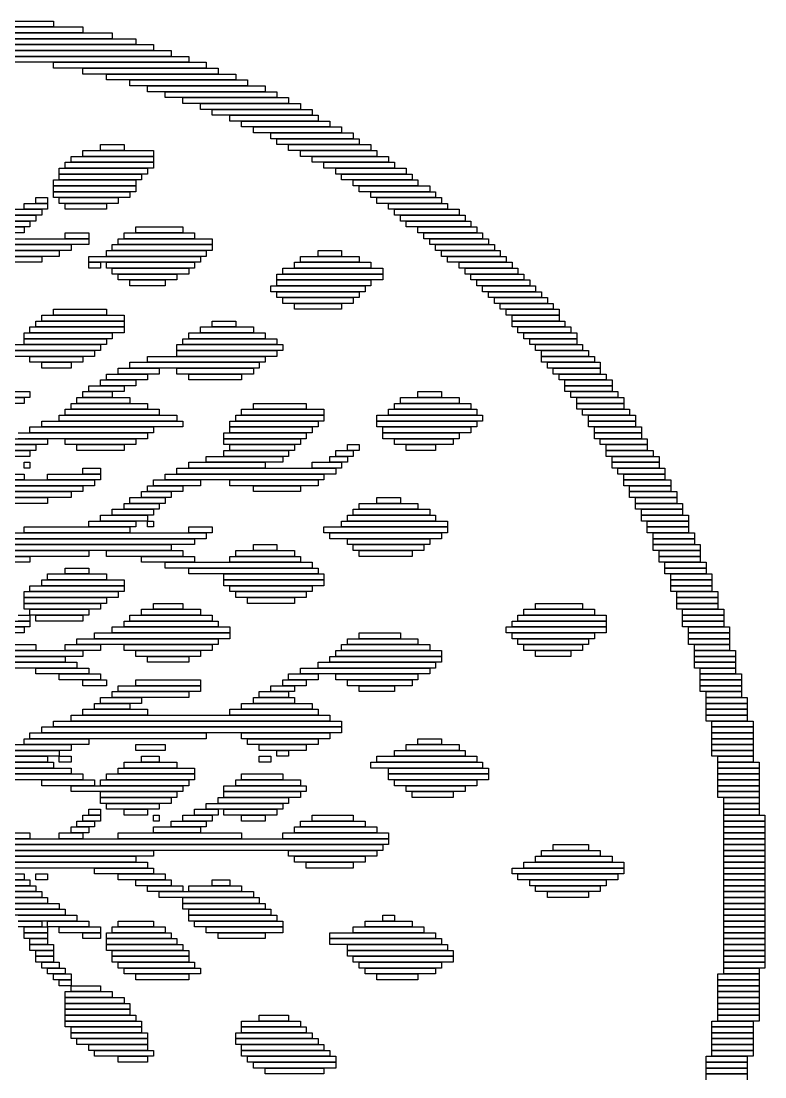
# Model space of a CAD drawing. Extents: x 366 to 658, y 363 to 661.
# Drawn here: x 531.5 to 658, y 479.5 to 659 of the extents above; entities that cross this region are included whole.
import ezdxf

# ---------------------------------------------------------------- set-up
doc = ezdxf.new("R2010")
doc.units = 0

msp = doc.modelspace()

# ---------------------------------------------------------------- linework, layer by layer
for p, q in [((488, 659), (537, 659)), ((537, 659), (537, 658)), ((478, 657), (547, 657)), ((482, 658), (542, 658)), ((542, 657), (482, 657)), ((537, 658), (488, 658)), ((542, 658), (542, 657)), ((547, 657), (547, 656)), ((474, 656), (551, 656)), ((547, 656), (478, 656)), ((551, 656), (551, 655)), ((471, 655), (554, 655)), ((554, 654), (471, 654)), ((551, 655), (474, 655)), ((518, 654), (557, 654)), ((554, 655), (554, 654)), ((557, 654), (557, 653)), ((557, 653), (518, 653)), ((529, 653), (560, 653)), ((560, 652), (529, 652)), ((537, 652), (563, 652)), ((537, 651), (537, 652)), ((560, 653), (560, 652)), ((563, 652), (563, 651)), ((563, 651), (537, 651)), ((542, 651), (565, 651)), ((542, 650), (542, 651)), ((565, 650), (542, 650)), ((546, 650), (568, 650)), ((546, 649), (546, 650)), ((565, 651), (565, 650)), ((568, 650), (568, 649)), ((568, 649), (546, 649)), ((550, 649), (570, 649)), ((550, 648), (550, 649)), ((570, 648), (550, 648)), ((553, 648), (573, 648)), ((553, 647), (553, 648)), ((570, 649), (570, 648)), ((573, 648), (573, 647)), ((573, 647), (553, 647)), ((556, 647), (575, 647)), ((556, 646), (556, 647)), ((575, 647), (575, 646)), ((575, 646), (556, 646)), ((559, 646), (577, 646)), ((559, 645), (559, 646)), ((577, 645), (559, 645)), ((562, 645), (579, 645)), ((562, 644), (562, 645)), ((577, 646), (577, 645)), ((579, 645), (579, 644)), ((579, 644), (562, 644)), ((564, 644), (581, 644)), ((564, 643), (564, 644)), ((581, 643), (564, 643)), ((567, 643), (582, 643)), ((567, 642), (567, 643)), ((581, 644), (581, 643)), ((582, 643), (582, 642)), ((582, 642), (567, 642)), ((569, 642), (584, 642)), ((569, 641), (569, 642)), ((584, 641), (569, 641)), ((571, 641), (586, 641)), ((571, 640), (571, 641)), ((584, 642), (584, 641)), ((586, 641), (586, 640)), ((586, 640), (571, 640)), ((574, 640), (588, 640)), ((574, 639), (574, 640)), ((588, 640), (588, 639)), ((545, 638), (549, 638)), ((545, 637), (545, 638)), ((549, 638), (549, 637)), ((588, 639), (574, 639)), ((575, 639), (589, 639)), ((575, 638), (575, 639)), ((589, 638), (575, 638)), ((577, 638), (591, 638)), ((577, 637), (577, 638)), ((589, 639), (589, 638)), ((591, 638), (591, 637)), ((540, 636), (554, 636)), ((540, 635), (540, 636)), ((542, 637), (554, 637)), ((542, 636), (542, 637)), ((554, 636), (542, 636)), ((549, 637), (545, 637)), ((554, 637), (554, 636)), ((554, 636), (554, 635)), ((591, 637), (577, 637)), ((579, 637), (592, 637)), ((579, 636), (579, 637)), ((592, 636), (579, 636)), ((581, 636), (594, 636)), ((581, 635), (581, 636)), ((592, 637), (592, 636)), ((594, 636), (594, 635)), ((538, 634), (553, 634)), ((538, 633), (538, 634)), ((539, 635), (554, 635)), ((539, 634), (539, 635)), ((554, 634), (539, 634)), ((554, 635), (540, 635)), ((553, 634), (553, 633)), ((554, 635), (554, 634)), ((594, 635), (581, 635)), ((583, 635), (595, 635)), ((583, 634), (583, 635)), ((595, 634), (583, 634)), ((585, 634), (597, 634)), ((585, 633), (585, 634)), ((595, 635), (595, 634)), ((597, 634), (597, 633)), ((537, 632), (551, 632)), ((537, 631), (537, 632)), ((553, 633), (538, 633)), ((538, 633), (552, 633)), ((538, 632), (538, 633)), ((552, 632), (538, 632)), ((551, 632), (551, 631)), ((552, 633), (552, 632)), ((597, 633), (585, 633)), ((586, 633), (598, 633)), ((586, 632), (586, 633)), ((598, 632), (586, 632)), ((588, 632), (599, 632)), ((588, 631), (588, 632)), ((598, 633), (598, 632)), ((599, 632), (599, 631)), ((551, 631), (537, 631)), ((537, 631), (551, 631)), ((537, 630), (537, 631)), ((551, 631), (551, 630)), ((599, 631), (588, 631)), ((589, 631), (601, 631)), ((589, 630), (589, 631)), ((601, 631), (601, 630)), ((534, 629), (536, 629)), ((534, 628), (534, 629)), ((536, 629), (536, 628)), ((551, 630), (537, 630)), ((537, 630), (550, 630)), ((537, 629), (537, 630)), ((550, 629), (537, 629)), ((538, 629), (548, 629)), ((538, 628), (538, 629)), ((548, 629), (548, 628)), ((550, 630), (550, 629)), ((601, 630), (589, 630)), ((591, 630), (602, 630)), ((591, 629), (591, 630)), ((602, 629), (591, 629)), ((592, 629), (603, 629)), ((592, 628), (592, 629)), ((602, 630), (602, 629)), ((603, 629), (603, 628)), ((530, 627), (535, 627)), ((532, 628), (536, 628)), ((532, 627), (532, 628)), ((536, 627), (532, 627)), ((536, 628), (534, 628)), ((535, 627), (535, 626)), ((536, 628), (536, 627)), ((548, 628), (538, 628)), ((539, 628), (546, 628)), ((539, 627), (539, 628)), ((546, 627), (539, 627)), ((546, 628), (546, 627)), ((603, 628), (592, 628)), ((594, 628), (604, 628)), ((594, 627), (594, 628)), ((604, 627), (594, 627)), ((595, 627), (606, 627)), ((595, 626), (595, 627)), ((604, 628), (604, 627)), ((606, 627), (606, 626)), ((527, 625), (533, 625)), ((529, 626), (534, 626)), ((534, 625), (529, 625)), ((535, 626), (530, 626)), ((533, 625), (533, 624)), ((534, 626), (534, 625)), ((606, 626), (595, 626)), ((596, 626), (607, 626)), ((596, 625), (596, 626)), ((607, 625), (596, 625)), ((597, 625), (608, 625)), ((597, 624), (597, 625)), ((607, 626), (607, 625)), ((608, 625), (608, 624)), ((526, 624), (532, 624)), ((532, 623), (526, 623)), ((533, 624), (527, 624)), ((532, 624), (532, 623)), ((539, 623), (543, 623)), ((539, 622), (539, 623)), ((543, 623), (543, 622)), ((549, 623), (561, 623)), ((549, 622), (549, 623)), ((551, 624), (559, 624)), ((551, 623), (551, 624)), ((559, 623), (551, 623)), ((559, 624), (559, 623)), ((561, 623), (561, 622)), ((608, 624), (597, 624)), ((599, 624), (609, 624)), ((599, 623), (599, 624)), ((609, 623), (599, 623)), ((600, 623), (610, 623)), ((600, 622), (600, 623)), ((609, 624), (609, 623)), ((610, 623), (610, 622)), ((519, 622), (543, 622)), ((543, 622), (539, 622)), ((543, 622), (543, 621)), ((548, 622), (564, 622)), ((548, 621), (548, 622)), ((561, 622), (549, 622)), ((564, 622), (564, 621)), ((610, 622), (600, 622)), ((601, 622), (611, 622)), ((601, 621), (601, 622)), ((611, 622), (611, 621)), ((511, 620), (538, 620)), ((514, 621), (540, 621)), ((540, 620), (514, 620)), ((543, 621), (519, 621)), ((538, 620), (538, 619)), ((540, 621), (540, 620)), ((546, 620), (563, 620)), ((546, 619), (546, 620)), ((547, 621), (564, 621)), ((547, 620), (547, 621)), ((564, 620), (547, 620)), ((564, 621), (548, 621)), ((563, 620), (563, 619)), ((564, 621), (564, 620)), ((582, 620), (586, 620)), ((582, 619), (582, 620)), ((586, 620), (586, 619)), ((611, 621), (601, 621)), ((602, 621), (612, 621)), ((602, 620), (602, 621)), ((612, 620), (602, 620)), ((603, 620), (613, 620)), ((603, 619), (603, 620)), ((612, 621), (612, 620)), ((613, 620), (613, 619)), ((506, 619), (535, 619)), ((535, 618), (506, 618)), ((538, 619), (511, 619)), ((535, 619), (535, 618)), ((543, 619), (562, 619)), ((543, 618), (543, 619)), ((562, 618), (543, 618)), ((543, 618), (545, 618)), ((543, 617), (543, 618)), ((545, 618), (545, 617)), ((563, 619), (546, 619)), ((546, 618), (561, 618)), ((546, 617), (546, 618)), ((561, 618), (561, 617)), ((562, 619), (562, 618)), ((578, 618), (591, 618)), ((578, 617), (578, 618)), ((579, 619), (589, 619)), ((579, 618), (579, 619)), ((589, 618), (579, 618)), ((586, 619), (582, 619)), ((589, 619), (589, 618)), ((591, 618), (591, 617)), ((613, 619), (603, 619)), ((604, 619), (614, 619)), ((604, 618), (604, 619)), ((614, 618), (604, 618)), ((606, 618), (615, 618)), ((606, 617), (606, 618)), ((614, 619), (614, 618)), ((615, 618), (615, 617)), ((545, 617), (543, 617)), ((561, 617), (546, 617)), ((547, 617), (560, 617)), ((547, 616), (547, 617)), ((560, 616), (547, 616)), ((548, 616), (558, 616)), ((548, 615), (548, 616)), ((558, 616), (558, 615)), ((560, 617), (560, 616)), ((575, 616), (593, 616)), ((575, 615), (575, 616)), ((576, 617), (593, 617)), ((576, 616), (576, 617)), ((593, 616), (576, 616)), ((591, 617), (578, 617)), ((593, 617), (593, 616)), ((593, 616), (593, 615)), ((615, 617), (606, 617)), ((607, 617), (616, 617)), ((607, 616), (607, 617)), ((616, 616), (607, 616)), ((608, 616), (617, 616)), ((608, 615), (608, 616)), ((616, 617), (616, 616)), ((617, 616), (617, 615)), ((558, 615), (548, 615)), ((550, 615), (556, 615)), ((550, 614), (550, 615)), ((556, 614), (550, 614)), ((556, 615), (556, 614)), ((574, 614), (590, 614)), ((574, 613), (574, 614)), ((593, 615), (575, 615)), ((575, 615), (591, 615)), ((575, 614), (575, 615)), ((591, 614), (575, 614)), ((590, 614), (590, 613)), ((591, 615), (591, 614)), ((617, 615), (608, 615)), ((609, 615), (618, 615)), ((609, 614), (609, 615)), ((618, 614), (609, 614)), ((610, 614), (619, 614)), ((610, 613), (610, 614)), ((618, 615), (618, 614)), ((619, 614), (619, 613)), ((590, 613), (574, 613)), ((575, 613), (589, 613)), ((575, 612), (575, 613)), ((589, 613), (589, 612)), ((619, 613), (610, 613)), ((611, 613), (620, 613)), ((611, 612), (611, 613)), ((620, 613), (620, 612)), ((589, 612), (575, 612)), ((576, 612), (588, 612)), ((576, 611), (576, 612)), ((588, 611), (576, 611)), ((578, 611), (586, 611)), ((578, 610), (578, 611)), ((586, 611), (586, 610)), ((588, 612), (588, 611)), ((620, 612), (611, 612)), ((612, 612), (621, 612)), ((612, 611), (612, 612)), ((621, 611), (612, 611)), ((613, 611), (622, 611)), ((613, 610), (613, 611)), ((621, 612), (621, 611)), ((622, 611), (622, 610)), ((535, 609), (549, 609)), ((535, 608), (535, 609)), ((537, 610), (546, 610)), ((537, 609), (537, 610)), ((546, 609), (537, 609)), ((546, 610), (546, 609)), ((549, 609), (549, 608)), ((586, 610), (578, 610)), ((622, 610), (613, 610)), ((614, 610), (623, 610)), ((614, 609), (614, 610)), ((623, 609), (614, 609)), ((615, 609), (623, 609)), ((615, 608), (615, 609)), ((623, 610), (623, 609)), ((623, 609), (623, 608)), ((533, 607), (549, 607)), ((533, 606), (533, 607)), ((534, 608), (549, 608)), ((534, 607), (534, 608)), ((549, 607), (534, 607)), ((549, 608), (535, 608)), ((549, 608), (549, 607)), ((549, 607), (549, 606)), ((562, 607), (571, 607)), ((562, 606), (562, 607)), ((564, 608), (568, 608)), ((564, 607), (564, 608)), ((568, 607), (564, 607)), ((568, 608), (568, 607)), ((571, 607), (571, 606)), ((623, 608), (615, 608)), ((615, 608), (624, 608)), ((615, 607), (615, 608)), ((624, 607), (615, 607)), ((616, 607), (625, 607)), ((616, 606), (616, 607)), ((624, 608), (624, 607)), ((625, 607), (625, 606)), ((532, 606), (547, 606)), ((532, 605), (532, 606)), ((547, 605), (532, 605)), ((532, 605), (546, 605)), ((532, 604), (532, 605)), ((549, 606), (533, 606)), ((546, 605), (546, 604)), ((547, 606), (547, 605)), ((559, 605), (575, 605)), ((559, 604), (559, 605)), ((560, 606), (573, 606)), ((560, 605), (560, 606)), ((573, 605), (560, 605)), ((571, 606), (562, 606)), ((573, 606), (573, 605)), ((575, 605), (575, 604)), ((625, 606), (616, 606)), ((617, 606), (626, 606)), ((617, 605), (617, 606)), ((626, 605), (617, 605)), ((618, 605), (626, 605)), ((618, 604), (618, 605)), ((626, 606), (626, 605)), ((626, 605), (626, 604)), ((530, 604), (545, 604)), ((546, 604), (532, 604)), ((545, 604), (545, 603)), ((558, 604), (576, 604)), ((558, 603), (558, 604)), ((575, 604), (559, 604)), ((576, 604), (576, 603)), ((626, 604), (618, 604)), ((619, 604), (627, 604)), ((619, 603), (619, 604)), ((627, 604), (627, 603)), ((528, 603), (544, 603)), ((544, 602), (528, 602)), ((545, 603), (530, 603)), ((533, 602), (542, 602)), ((533, 601), (533, 602)), ((542, 602), (542, 601)), ((544, 603), (544, 602)), ((553, 602), (573, 602)), ((553, 601), (553, 602)), ((576, 603), (558, 603)), ((558, 603), (575, 603)), ((558, 602), (558, 603)), ((575, 602), (558, 602)), ((573, 602), (573, 601)), ((575, 603), (575, 602)), ((627, 603), (619, 603)), ((620, 603), (628, 603)), ((620, 602), (620, 603)), ((628, 602), (620, 602)), ((620, 602), (629, 602)), ((620, 601), (620, 602)), ((628, 603), (628, 602)), ((629, 602), (629, 601)), ((542, 601), (533, 601)), ((535, 601), (540, 601)), ((535, 600), (535, 601)), ((540, 600), (535, 600)), ((540, 601), (540, 600)), ((548, 600), (555, 600)), ((548, 599), (548, 600)), ((550, 601), (572, 601)), ((550, 600), (550, 601)), ((572, 600), (550, 600)), ((573, 601), (553, 601)), ((555, 600), (555, 599)), ((558, 600), (571, 600)), ((558, 599), (558, 600)), ((571, 600), (571, 599)), ((572, 601), (572, 600)), ((629, 601), (620, 601)), ((621, 601), (630, 601)), ((621, 600), (621, 601)), ((630, 600), (621, 600)), ((622, 600), (630, 600)), ((622, 599), (622, 600)), ((630, 601), (630, 600)), ((630, 600), (630, 599)), ((545, 598), (551, 598)), ((545, 597), (545, 598)), ((546, 599), (553, 599)), ((546, 598), (546, 599)), ((553, 598), (546, 598)), ((555, 599), (548, 599)), ((551, 598), (551, 597)), ((553, 599), (553, 598)), ((571, 599), (558, 599)), ((560, 599), (569, 599)), ((560, 598), (560, 599)), ((569, 598), (560, 598)), ((569, 599), (569, 598)), ((630, 599), (622, 599)), ((623, 599), (631, 599)), ((623, 598), (623, 599)), ((631, 598), (623, 598)), ((624, 598), (632, 598)), ((624, 597), (624, 598)), ((631, 599), (631, 598)), ((632, 598), (632, 597)), ((504, 596), (533, 596)), ((533, 596), (533, 595)), ((542, 596), (547, 596)), ((542, 595), (542, 596)), ((543, 597), (549, 597)), ((543, 596), (543, 597)), ((549, 596), (543, 596)), ((551, 597), (545, 597)), ((547, 596), (547, 595)), ((549, 597), (549, 596)), ((599, 596), (603, 596)), ((599, 595), (599, 596)), ((603, 596), (603, 595)), ((632, 597), (624, 597)), ((624, 597), (632, 597)), ((624, 596), (624, 597)), ((632, 596), (624, 596)), ((625, 596), (633, 596)), ((625, 595), (625, 596)), ((632, 597), (632, 596)), ((633, 596), (633, 595)), ((503, 595), (532, 595)), ((533, 595), (504, 595)), ((532, 595), (532, 594)), ((541, 595), (550, 595)), ((541, 594), (541, 595)), ((547, 595), (542, 595)), ((550, 595), (550, 594)), ((596, 595), (606, 595)), ((596, 594), (596, 595)), ((603, 595), (599, 595)), ((606, 595), (606, 594)), ((633, 595), (625, 595)), ((626, 595), (634, 595)), ((626, 594), (626, 595)), ((634, 595), (634, 594)), ((532, 594), (503, 594)), ((539, 593), (555, 593)), ((539, 592), (539, 593)), ((540, 594), (553, 594)), ((540, 593), (540, 594)), ((553, 593), (540, 593)), ((550, 594), (541, 594)), ((553, 594), (553, 593)), ((555, 593), (555, 592)), ((569, 593), (583, 593)), ((569, 592), (569, 593)), ((571, 594), (580, 594)), ((571, 593), (571, 594)), ((580, 593), (571, 593)), ((580, 594), (580, 593)), ((583, 593), (583, 592)), ((594, 593), (609, 593)), ((594, 592), (594, 593)), ((595, 594), (608, 594)), ((595, 593), (595, 594)), ((608, 593), (595, 593)), ((606, 594), (596, 594)), ((608, 594), (608, 593)), ((609, 593), (609, 592)), ((634, 594), (626, 594)), ((626, 594), (634, 594)), ((626, 593), (626, 594)), ((634, 593), (626, 593)), ((627, 593), (635, 593)), ((627, 592), (627, 593)), ((634, 594), (634, 593)), ((635, 593), (635, 592)), ((535, 591), (559, 591)), ((535, 590), (535, 591)), ((538, 592), (558, 592)), ((538, 591), (538, 592)), ((558, 591), (538, 591)), ((555, 592), (539, 592)), ((558, 592), (558, 591)), ((559, 591), (559, 590)), ((567, 591), (582, 591)), ((567, 590), (567, 591)), ((568, 592), (583, 592)), ((568, 591), (568, 592)), ((583, 591), (568, 591)), ((583, 592), (569, 592)), ((582, 591), (582, 590)), ((583, 592), (583, 591)), ((592, 592), (610, 592)), ((592, 591), (592, 592)), ((610, 591), (592, 591)), ((592, 591), (609, 591)), ((592, 590), (592, 591)), ((609, 592), (594, 592)), ((609, 591), (609, 590)), ((610, 592), (610, 591)), ((635, 592), (627, 592)), ((628, 592), (636, 592)), ((628, 591), (628, 592)), ((636, 591), (628, 591)), ((628, 591), (636, 591)), ((628, 590), (628, 591)), ((636, 592), (636, 591)), ((636, 591), (636, 590)), ((531, 589), (553, 589)), ((533, 590), (554, 590)), ((533, 589), (533, 590)), ((554, 589), (533, 589)), ((559, 590), (535, 590)), ((553, 589), (553, 588)), ((554, 590), (554, 589)), ((566, 589), (580, 589)), ((566, 588), (566, 589)), ((582, 590), (567, 590)), ((567, 590), (581, 590)), ((567, 589), (567, 590)), ((581, 589), (567, 589)), ((580, 589), (580, 588)), ((581, 590), (581, 589)), ((609, 590), (592, 590)), ((593, 590), (608, 590)), ((593, 589), (593, 590)), ((608, 589), (593, 589)), ((593, 589), (606, 589)), ((593, 588), (593, 589)), ((606, 589), (606, 588)), ((608, 590), (608, 589)), ((636, 590), (628, 590)), ((629, 590), (637, 590)), ((629, 589), (629, 590)), ((637, 589), (629, 589)), ((629, 589), (637, 589)), ((629, 588), (629, 589)), ((637, 590), (637, 589)), ((637, 589), (637, 588)), ((527, 587), (534, 587)), ((529, 588), (536, 588)), ((536, 587), (529, 587)), ((553, 588), (531, 588)), ((534, 587), (534, 586)), ((536, 588), (536, 587)), ((539, 588), (551, 588)), ((539, 587), (539, 588)), ((551, 587), (539, 587)), ((541, 587), (549, 587)), ((541, 586), (541, 587)), ((549, 587), (549, 586)), ((551, 588), (551, 587)), ((580, 588), (566, 588)), ((566, 588), (579, 588)), ((566, 587), (566, 588)), ((579, 587), (566, 587)), ((567, 587), (578, 587)), ((567, 586), (567, 587)), ((578, 587), (578, 586)), ((579, 588), (579, 587)), ((587, 587), (589, 587)), ((587, 586), (587, 587)), ((589, 587), (589, 586)), ((606, 588), (593, 588)), ((595, 588), (605, 588)), ((595, 587), (595, 588)), ((605, 587), (595, 587)), ((597, 587), (602, 587)), ((597, 586), (597, 587)), ((602, 587), (602, 586)), ((605, 588), (605, 587)), ((637, 588), (629, 588)), ((630, 588), (638, 588)), ((630, 587), (630, 588)), ((638, 587), (630, 587)), ((631, 587), (638, 587)), ((631, 586), (631, 587)), ((638, 588), (638, 587)), ((638, 587), (638, 586)), ((524, 586), (533, 586)), ((534, 586), (527, 586)), ((533, 586), (533, 585)), ((549, 586), (541, 586)), ((566, 586), (577, 586)), ((566, 585), (566, 586)), ((578, 586), (567, 586)), ((577, 586), (577, 585)), ((585, 586), (588, 586)), ((585, 585), (585, 586)), ((589, 586), (587, 586)), ((588, 586), (588, 585)), ((602, 586), (597, 586)), ((638, 586), (631, 586)), ((631, 586), (639, 586)), ((631, 585), (631, 586)), ((639, 586), (639, 585)), ((533, 585), (524, 585)), ((532, 584), (533, 584)), ((532, 583), (532, 584)), ((533, 584), (533, 583)), ((560, 584), (573, 584)), ((560, 583), (560, 584)), ((563, 585), (576, 585)), ((563, 584), (563, 585)), ((576, 584), (563, 584)), ((577, 585), (566, 585)), ((573, 584), (573, 583)), ((576, 585), (576, 584)), ((581, 584), (586, 584)), ((581, 583), (581, 584)), ((584, 585), (587, 585)), ((584, 584), (584, 585)), ((587, 584), (584, 584)), ((588, 585), (585, 585)), ((586, 584), (586, 583)), ((587, 585), (587, 584)), ((639, 585), (631, 585)), ((632, 585), (640, 585)), ((632, 584), (632, 585)), ((640, 584), (632, 584)), ((632, 584), (640, 584)), ((632, 583), (632, 584)), ((640, 585), (640, 584)), ((640, 584), (640, 583)), ((469, 582), (532, 582)), ((533, 583), (532, 583)), ((532, 582), (532, 581)), ((536, 582), (545, 582)), ((536, 581), (536, 582)), ((542, 583), (545, 583)), ((542, 582), (542, 583)), ((545, 582), (542, 582)), ((545, 583), (545, 582)), ((545, 582), (545, 581)), ((556, 582), (583, 582)), ((556, 581), (556, 582)), ((558, 583), (585, 583)), ((558, 582), (558, 583)), ((585, 582), (558, 582)), ((573, 583), (560, 583)), ((586, 583), (581, 583)), ((583, 582), (583, 581)), ((585, 583), (585, 582)), ((640, 583), (632, 583)), ((633, 583), (641, 583)), ((633, 582), (633, 583)), ((641, 582), (633, 582)), ((634, 582), (641, 582)), ((634, 581), (634, 582)), ((641, 583), (641, 582)), ((641, 582), (641, 581)), ((532, 581), (469, 581)), ((503, 581), (544, 581)), ((544, 580), (503, 580)), ((523, 580), (542, 580)), ((545, 581), (536, 581)), ((542, 580), (542, 579)), ((544, 581), (544, 580)), ((553, 580), (559, 580)), ((553, 579), (553, 580)), ((554, 581), (562, 581)), ((554, 580), (554, 581)), ((562, 580), (554, 580)), ((583, 581), (556, 581)), ((559, 580), (559, 579)), ((562, 581), (562, 580)), ((567, 581), (582, 581)), ((567, 580), (567, 581)), ((582, 580), (567, 580)), ((571, 580), (579, 580)), ((571, 579), (571, 580)), ((579, 580), (579, 579)), ((582, 581), (582, 580)), ((641, 581), (634, 581)), ((634, 581), (642, 581)), ((634, 580), (634, 581)), ((642, 580), (634, 580)), ((635, 580), (642, 580)), ((635, 579), (635, 580)), ((642, 581), (642, 580)), ((642, 580), (642, 579)), ((542, 579), (523, 579)), ((527, 579), (540, 579)), ((540, 578), (527, 578)), ((530, 578), (536, 578)), ((536, 578), (536, 577)), ((540, 579), (540, 578)), ((550, 578), (556, 578)), ((550, 577), (550, 578)), ((552, 579), (557, 579)), ((552, 578), (552, 579)), ((557, 578), (552, 578)), ((559, 579), (553, 579)), ((556, 578), (556, 577)), ((557, 579), (557, 578)), ((579, 579), (571, 579)), ((592, 578), (596, 578)), ((592, 577), (592, 578)), ((596, 578), (596, 577)), ((642, 579), (635, 579)), ((635, 579), (643, 579)), ((635, 578), (635, 579)), ((643, 578), (635, 578)), ((636, 578), (643, 578)), ((636, 577), (636, 578)), ((643, 579), (643, 578)), ((643, 578), (643, 577)), ((536, 577), (530, 577)), ((549, 577), (555, 577)), ((549, 576), (549, 577)), ((556, 577), (550, 577)), ((555, 577), (555, 576)), ((589, 577), (599, 577)), ((589, 576), (589, 577)), ((596, 577), (592, 577)), ((599, 577), (599, 576)), ((643, 577), (636, 577)), ((636, 577), (644, 577)), ((636, 576), (636, 577)), ((644, 577), (644, 576)), ((545, 575), (553, 575)), ((545, 574), (545, 575)), ((547, 576), (554, 576)), ((547, 575), (547, 576)), ((554, 575), (547, 575)), ((555, 576), (549, 576)), ((553, 575), (553, 574)), ((554, 576), (554, 575)), ((587, 575), (602, 575)), ((587, 574), (587, 575)), ((588, 576), (601, 576)), ((588, 575), (588, 576)), ((601, 575), (588, 575)), ((599, 576), (589, 576)), ((601, 576), (601, 575)), ((602, 575), (602, 574)), ((644, 576), (636, 576)), ((637, 576), (644, 576)), ((637, 575), (637, 576)), ((644, 575), (637, 575)), ((637, 575), (645, 575)), ((637, 574), (637, 575)), ((644, 576), (644, 575)), ((645, 575), (645, 574)), ((532, 573), (550, 573)), ((532, 572), (532, 573)), ((543, 574), (551, 574)), ((543, 573), (543, 574)), ((551, 573), (543, 573)), ((553, 574), (545, 574)), ((550, 573), (550, 572)), ((551, 574), (551, 573)), ((553, 574), (554, 574)), ((553, 573), (553, 574)), ((554, 573), (553, 573)), ((554, 574), (554, 573)), ((560, 573), (564, 573)), ((560, 572), (560, 573)), ((564, 573), (564, 572)), ((583, 573), (604, 573)), ((583, 572), (583, 573)), ((586, 574), (604, 574)), ((586, 573), (586, 574)), ((604, 573), (586, 573)), ((602, 574), (587, 574)), ((604, 574), (604, 573)), ((604, 573), (604, 572)), ((645, 574), (637, 574)), ((638, 574), (645, 574)), ((638, 573), (638, 574)), ((645, 573), (638, 573)), ((638, 573), (645, 573)), ((638, 572), (638, 573)), ((645, 574), (645, 573)), ((645, 573), (645, 572)), ((528, 571), (561, 571)), ((530, 572), (563, 572)), ((563, 571), (530, 571)), ((550, 572), (532, 572)), ((564, 572), (560, 572)), ((561, 571), (561, 570)), ((563, 572), (563, 571)), ((604, 572), (583, 572)), ((584, 572), (603, 572)), ((584, 571), (584, 572)), ((603, 571), (584, 571)), ((587, 571), (601, 571)), ((587, 570), (587, 571)), ((601, 571), (601, 570)), ((603, 572), (603, 571)), ((645, 572), (638, 572)), ((639, 572), (646, 572)), ((639, 571), (639, 572)), ((646, 571), (639, 571)), ((639, 571), (646, 571)), ((639, 570), (639, 571)), ((646, 572), (646, 571)), ((646, 571), (646, 570)), ((527, 570), (557, 570)), ((561, 570), (528, 570)), ((557, 570), (557, 569)), ((571, 570), (575, 570)), ((571, 569), (571, 570)), ((575, 570), (575, 569)), ((601, 570), (587, 570)), ((588, 570), (600, 570)), ((588, 569), (588, 570)), ((600, 570), (600, 569)), ((646, 570), (639, 570)), ((639, 570), (647, 570)), ((639, 569), (639, 570)), ((647, 570), (647, 569)), ((524, 568), (533, 568)), ((525, 569), (543, 569)), ((543, 568), (525, 568)), ((557, 569), (527, 569)), ((533, 568), (533, 567)), ((543, 569), (543, 568)), ((546, 569), (559, 569)), ((546, 568), (546, 569)), ((559, 568), (546, 568)), ((552, 568), (561, 568)), ((552, 567), (552, 568)), ((559, 569), (559, 568)), ((561, 568), (561, 567)), ((567, 568), (579, 568)), ((567, 567), (567, 568)), ((568, 569), (578, 569)), ((568, 568), (568, 569)), ((578, 568), (568, 568)), ((575, 569), (571, 569)), ((578, 569), (578, 568)), ((579, 568), (579, 567)), ((600, 569), (588, 569)), ((589, 569), (598, 569)), ((589, 568), (589, 569)), ((598, 568), (589, 568)), ((598, 569), (598, 568)), ((647, 569), (639, 569)), ((640, 569), (647, 569)), ((640, 568), (640, 569)), ((647, 568), (640, 568)), ((640, 568), (647, 568)), ((640, 567), (640, 568)), ((647, 569), (647, 568)), ((647, 568), (647, 567)), ((533, 567), (524, 567)), ((539, 566), (543, 566)), ((539, 565), (539, 566)), ((543, 566), (543, 565)), ((561, 567), (552, 567)), ((556, 567), (581, 567)), ((556, 566), (556, 567)), ((581, 566), (556, 566)), ((560, 566), (582, 566)), ((560, 565), (560, 566)), ((579, 567), (567, 567)), ((581, 567), (581, 566)), ((582, 566), (582, 565)), ((647, 567), (640, 567)), ((641, 567), (648, 567)), ((641, 566), (641, 567)), ((648, 566), (641, 566)), ((641, 566), (648, 566)), ((641, 565), (641, 566)), ((648, 567), (648, 566)), ((648, 566), (648, 565)), ((535, 564), (549, 564)), ((535, 563), (535, 564)), ((536, 565), (546, 565)), ((536, 564), (536, 565)), ((546, 564), (536, 564)), ((543, 565), (539, 565)), ((546, 565), (546, 564)), ((549, 564), (549, 563)), ((582, 565), (560, 565)), ((566, 565), (583, 565)), ((566, 564), (566, 565)), ((583, 564), (566, 564)), ((566, 564), (583, 564)), ((566, 563), (566, 564)), ((583, 565), (583, 564)), ((583, 564), (583, 563)), ((648, 565), (641, 565)), ((642, 565), (649, 565)), ((642, 564), (642, 565)), ((649, 564), (642, 564)), ((642, 564), (649, 564)), ((642, 563), (642, 564)), ((649, 565), (649, 564)), ((649, 564), (649, 563)), ((532, 562), (548, 562)), ((532, 561), (532, 562)), ((533, 563), (549, 563)), ((533, 562), (533, 563)), ((549, 562), (533, 562)), ((549, 563), (535, 563)), ((548, 562), (548, 561)), ((549, 563), (549, 562)), ((583, 563), (566, 563)), ((567, 563), (581, 563)), ((567, 562), (567, 563)), ((581, 562), (567, 562)), ((568, 562), (580, 562)), ((568, 561), (568, 562)), ((580, 562), (580, 561)), ((581, 563), (581, 562)), ((649, 563), (642, 563)), ((642, 563), (649, 563)), ((642, 562), (642, 563)), ((649, 562), (642, 562)), ((643, 562), (650, 562)), ((643, 561), (643, 562)), ((649, 563), (649, 562)), ((650, 562), (650, 561)), ((548, 561), (532, 561)), ((532, 561), (546, 561)), ((532, 560), (532, 561)), ((546, 561), (546, 560)), ((580, 561), (568, 561)), ((570, 561), (578, 561)), ((570, 560), (570, 561)), ((578, 561), (578, 560)), ((650, 561), (643, 561)), ((643, 561), (650, 561)), ((643, 560), (643, 561)), ((650, 561), (650, 560)), ((546, 560), (532, 560)), ((532, 560), (545, 560)), ((532, 559), (532, 560)), ((545, 559), (532, 559)), ((533, 559), (543, 559)), ((533, 558), (533, 559)), ((543, 559), (543, 558)), ((545, 560), (545, 559)), ((552, 559), (562, 559)), ((552, 558), (552, 559)), ((554, 560), (559, 560)), ((554, 559), (554, 560)), ((559, 559), (554, 559)), ((559, 560), (559, 559)), ((562, 559), (562, 558)), ((578, 560), (570, 560)), ((617, 559), (629, 559)), ((617, 558), (617, 559)), ((619, 560), (627, 560)), ((619, 559), (619, 560)), ((627, 559), (619, 559)), ((627, 560), (627, 559)), ((629, 559), (629, 558)), ((650, 560), (643, 560)), ((643, 560), (650, 560)), ((643, 559), (643, 560)), ((650, 559), (643, 559)), ((644, 559), (651, 559)), ((644, 558), (644, 559)), ((650, 560), (650, 559)), ((651, 559), (651, 558)), ((529, 557), (533, 557)), ((531, 558), (533, 558)), ((533, 557), (531, 557)), ((543, 558), (533, 558)), ((533, 558), (533, 557)), ((533, 557), (533, 556)), ((534, 558), (542, 558)), ((534, 557), (534, 558)), ((542, 557), (534, 557)), ((542, 558), (542, 557)), ((549, 557), (565, 557)), ((549, 556), (549, 557)), ((550, 558), (564, 558)), ((550, 557), (550, 558)), ((564, 557), (550, 557)), ((562, 558), (552, 558)), ((564, 558), (564, 557)), ((565, 557), (565, 556)), ((615, 557), (631, 557)), ((615, 556), (615, 557)), ((616, 558), (631, 558)), ((616, 557), (616, 558)), ((631, 557), (616, 557)), ((629, 558), (617, 558)), ((631, 558), (631, 557)), ((631, 557), (631, 556)), ((651, 558), (644, 558)), ((644, 558), (651, 558)), ((644, 557), (644, 558)), ((651, 557), (644, 557)), ((644, 557), (651, 557)), ((644, 556), (644, 557)), ((651, 558), (651, 557)), ((651, 557), (651, 556)), ((527, 556), (532, 556)), ((532, 555), (527, 555)), ((533, 556), (529, 556)), ((532, 556), (532, 555)), ((544, 555), (567, 555)), ((544, 554), (544, 555)), ((547, 556), (567, 556)), ((547, 555), (547, 556)), ((567, 555), (547, 555)), ((565, 556), (549, 556)), ((567, 556), (567, 555)), ((567, 555), (567, 554)), ((589, 555), (596, 555)), ((589, 554), (589, 555)), ((596, 555), (596, 554)), ((614, 556), (631, 556)), ((614, 555), (614, 556)), ((631, 555), (614, 555)), ((631, 556), (615, 556)), ((615, 555), (629, 555)), ((615, 554), (615, 555)), ((629, 555), (629, 554)), ((631, 556), (631, 555)), ((651, 556), (644, 556)), ((645, 556), (652, 556)), ((645, 555), (645, 556)), ((652, 555), (645, 555)), ((645, 555), (652, 555)), ((645, 554), (645, 555)), ((652, 556), (652, 555)), ((652, 555), (652, 554)), ((504, 553), (534, 553)), ((534, 553), (534, 552)), ((539, 553), (545, 553)), ((539, 552), (539, 553)), ((541, 554), (565, 554)), ((541, 553), (541, 554)), ((565, 553), (541, 553)), ((567, 554), (544, 554)), ((545, 553), (545, 552)), ((549, 553), (564, 553)), ((549, 552), (549, 553)), ((564, 553), (564, 552)), ((565, 554), (565, 553)), ((586, 553), (601, 553)), ((586, 552), (586, 553)), ((587, 554), (599, 554)), ((587, 553), (587, 554)), ((599, 553), (587, 553)), ((596, 554), (589, 554)), ((599, 554), (599, 553)), ((601, 553), (601, 552)), ((629, 554), (615, 554)), ((616, 554), (628, 554)), ((616, 553), (616, 554)), ((628, 553), (616, 553)), ((617, 553), (627, 553)), ((617, 552), (617, 553)), ((627, 553), (627, 552)), ((628, 554), (628, 553)), ((652, 554), (645, 554)), ((645, 554), (652, 554)), ((645, 553), (645, 554)), ((652, 553), (645, 553)), ((646, 553), (652, 553)), ((646, 552), (646, 553)), ((652, 554), (652, 553)), ((652, 553), (652, 552)), ((502, 552), (542, 552)), ((534, 552), (504, 552)), ((545, 552), (539, 552)), ((542, 552), (542, 551)), ((564, 552), (549, 552)), ((551, 552), (562, 552)), ((551, 551), (551, 552)), ((562, 552), (562, 551)), ((585, 552), (603, 552)), ((585, 551), (585, 552)), ((601, 552), (586, 552)), ((603, 552), (603, 551)), ((627, 552), (617, 552)), ((619, 552), (625, 552)), ((619, 551), (619, 552)), ((625, 552), (625, 551)), ((652, 552), (646, 552)), ((646, 552), (653, 552)), ((646, 551), (646, 552)), ((653, 552), (653, 551)), ((500, 551), (539, 551)), ((539, 550), (500, 550)), ((542, 551), (502, 551)), ((527, 550), (541, 550)), ((539, 551), (539, 550)), ((541, 550), (541, 549)), ((562, 551), (551, 551)), ((553, 551), (560, 551)), ((553, 550), (553, 551)), ((560, 550), (553, 550)), ((560, 551), (560, 550)), ((582, 550), (602, 550)), ((582, 549), (582, 550)), ((584, 551), (603, 551)), ((584, 550), (584, 551)), ((603, 550), (584, 550)), ((603, 551), (585, 551)), ((602, 550), (602, 549)), ((603, 551), (603, 550)), ((625, 551), (619, 551)), ((653, 551), (646, 551)), ((646, 551), (653, 551)), ((646, 550), (646, 551)), ((653, 550), (646, 550)), ((646, 550), (653, 550)), ((646, 549), (646, 550)), ((653, 551), (653, 550)), ((653, 550), (653, 549)), ((541, 549), (527, 549)), ((534, 549), (543, 549)), ((534, 548), (534, 549)), ((543, 548), (534, 548)), ((538, 548), (545, 548)), ((538, 547), (538, 548)), ((543, 549), (543, 548)), ((545, 548), (545, 547)), ((577, 548), (582, 548)), ((577, 547), (577, 548)), ((579, 549), (601, 549)), ((579, 548), (579, 549)), ((601, 548), (579, 548)), ((602, 549), (582, 549)), ((582, 548), (582, 547)), ((585, 548), (599, 548)), ((585, 547), (585, 548)), ((599, 548), (599, 547)), ((601, 549), (601, 548)), ((653, 549), (646, 549)), ((647, 549), (653, 549)), ((647, 548), (647, 549)), ((653, 548), (647, 548)), ((647, 548), (654, 548)), ((647, 547), (647, 548)), ((653, 549), (653, 548)), ((654, 548), (654, 547)), ((545, 547), (538, 547)), ((542, 547), (546, 547)), ((542, 546), (542, 547)), ((546, 546), (542, 546)), ((546, 547), (546, 546)), ((548, 546), (562, 546)), ((548, 545), (548, 546)), ((551, 547), (562, 547)), ((551, 546), (551, 547)), ((562, 546), (551, 546)), ((562, 547), (562, 546)), ((562, 546), (562, 545)), ((574, 546), (578, 546)), ((574, 545), (574, 546)), ((576, 547), (580, 547)), ((576, 546), (576, 547)), ((580, 546), (576, 546)), ((582, 547), (577, 547)), ((578, 546), (578, 545)), ((580, 547), (580, 546)), ((599, 547), (585, 547)), ((587, 547), (598, 547)), ((587, 546), (587, 547)), ((598, 546), (587, 546)), ((589, 546), (595, 546)), ((589, 545), (589, 546)), ((595, 546), (595, 545)), ((598, 547), (598, 546)), ((654, 547), (647, 547)), ((647, 547), (654, 547)), ((647, 546), (647, 547)), ((654, 546), (647, 546)), ((647, 546), (654, 546)), ((647, 545), (647, 546)), ((654, 547), (654, 546)), ((654, 546), (654, 545)), ((545, 544), (552, 544)), ((545, 543), (545, 544)), ((547, 545), (560, 545)), ((547, 544), (547, 545)), ((560, 544), (547, 544)), ((562, 545), (548, 545)), ((552, 544), (552, 543)), ((560, 545), (560, 544)), ((571, 544), (578, 544)), ((571, 543), (571, 544)), ((572, 545), (577, 545)), ((572, 544), (572, 545)), ((577, 544), (572, 544)), ((578, 545), (574, 545)), ((577, 545), (577, 544)), ((578, 544), (578, 543)), ((595, 545), (589, 545)), ((654, 545), (647, 545)), ((648, 545), (654, 545)), ((648, 544), (648, 545)), ((654, 544), (648, 544)), ((648, 544), (655, 544)), ((648, 543), (648, 544)), ((654, 545), (654, 544)), ((655, 544), (655, 543)), ((544, 543), (550, 543)), ((544, 542), (544, 543)), ((552, 543), (545, 543)), ((550, 543), (550, 542)), ((569, 543), (581, 543)), ((569, 542), (569, 543)), ((578, 543), (571, 543)), ((581, 543), (581, 542)), ((655, 543), (648, 543)), ((648, 543), (655, 543)), ((648, 542), (648, 543)), ((655, 543), (655, 542)), ((540, 541), (584, 541)), ((540, 540), (540, 541)), ((542, 542), (553, 542)), ((542, 541), (542, 542)), ((553, 541), (542, 541)), ((550, 542), (544, 542)), ((553, 542), (553, 541)), ((567, 542), (582, 542)), ((567, 541), (567, 542)), ((582, 541), (567, 541)), ((581, 542), (569, 542)), ((582, 542), (582, 541)), ((584, 541), (584, 540)), ((655, 542), (648, 542)), ((648, 542), (655, 542)), ((648, 541), (648, 542)), ((655, 541), (648, 541)), ((648, 541), (655, 541)), ((648, 540), (648, 541)), ((655, 542), (655, 541)), ((655, 541), (655, 540)), ((535, 539), (586, 539)), ((535, 538), (535, 539)), ((537, 540), (586, 540)), ((537, 539), (537, 540)), ((586, 539), (537, 539)), ((584, 540), (540, 540)), ((586, 540), (586, 539)), ((586, 539), (586, 538)), ((655, 540), (648, 540)), ((649, 540), (656, 540)), ((649, 539), (649, 540)), ((656, 539), (649, 539)), ((649, 539), (656, 539)), ((649, 538), (649, 539)), ((656, 540), (656, 539)), ((656, 539), (656, 538)), ((532, 537), (543, 537)), ((532, 536), (532, 537)), ((533, 538), (563, 538)), ((533, 537), (533, 538)), ((563, 537), (533, 537)), ((586, 538), (535, 538)), ((543, 537), (543, 536)), ((563, 538), (563, 537)), ((569, 538), (584, 538)), ((569, 537), (569, 538)), ((584, 537), (569, 537)), ((570, 537), (582, 537)), ((570, 536), (570, 537)), ((582, 537), (582, 536)), ((584, 538), (584, 537)), ((599, 537), (603, 537)), ((599, 536), (599, 537)), ((603, 537), (603, 536)), ((656, 538), (649, 538)), ((649, 538), (656, 538)), ((649, 537), (649, 538)), ((656, 537), (649, 537)), ((649, 537), (656, 537)), ((649, 536), (649, 537)), ((656, 538), (656, 537)), ((656, 537), (656, 536)), ((528, 535), (538, 535)), ((530, 536), (540, 536)), ((540, 535), (530, 535)), ((543, 536), (532, 536)), ((538, 535), (538, 534)), ((540, 536), (540, 535)), ((551, 536), (556, 536)), ((551, 535), (551, 536)), ((556, 535), (551, 535)), ((556, 536), (556, 535)), ((582, 536), (570, 536)), ((572, 536), (580, 536)), ((572, 535), (572, 536)), ((580, 535), (572, 535)), ((575, 535), (577, 535)), ((575, 534), (575, 535)), ((577, 535), (577, 534)), ((580, 536), (580, 535)), ((595, 535), (607, 535)), ((595, 534), (595, 535)), ((597, 536), (606, 536)), ((597, 535), (597, 536)), ((606, 535), (597, 535)), ((603, 536), (599, 536)), ((606, 536), (606, 535)), ((607, 535), (607, 534)), ((656, 536), (649, 536)), ((649, 536), (656, 536)), ((649, 535), (649, 536)), ((656, 535), (649, 535)), ((649, 535), (656, 535)), ((649, 534), (649, 535)), ((656, 536), (656, 535)), ((656, 535), (656, 534)), ((527, 534), (536, 534)), ((538, 534), (528, 534)), ((536, 534), (536, 533)), ((538, 534), (540, 534)), ((538, 533), (538, 534)), ((540, 534), (540, 533)), ((552, 534), (555, 534)), ((552, 533), (552, 534)), ((555, 534), (555, 533)), ((572, 534), (574, 534)), ((572, 533), (572, 534)), ((574, 534), (574, 533)), ((577, 534), (575, 534)), ((592, 534), (609, 534)), ((592, 533), (592, 534)), ((607, 534), (595, 534)), ((609, 534), (609, 533)), ((656, 534), (649, 534)), ((650, 534), (656, 534)), ((650, 533), (650, 534)), ((656, 534), (656, 533)), ((523, 532), (540, 532)), ((525, 533), (537, 533)), ((537, 532), (525, 532)), ((536, 533), (527, 533)), ((537, 533), (537, 532)), ((540, 533), (538, 533)), ((540, 532), (540, 531)), ((548, 532), (561, 532)), ((548, 531), (548, 532)), ((549, 533), (558, 533)), ((549, 532), (549, 533)), ((558, 532), (549, 532)), ((555, 533), (552, 533)), ((558, 533), (558, 532)), ((561, 532), (561, 531)), ((574, 533), (572, 533)), ((591, 533), (610, 533)), ((591, 532), (591, 533)), ((610, 532), (591, 532)), ((609, 533), (592, 533)), ((594, 532), (611, 532)), ((594, 531), (594, 532)), ((610, 533), (610, 532)), ((611, 532), (611, 531)), ((656, 533), (650, 533)), ((650, 533), (657, 533)), ((650, 532), (650, 533)), ((657, 532), (650, 532)), ((650, 532), (657, 532)), ((650, 531), (650, 532)), ((657, 533), (657, 532)), ((657, 532), (657, 531)), ((521, 531), (542, 531)), ((542, 530), (521, 530)), ((540, 531), (523, 531)), ((535, 530), (544, 530)), ((535, 529), (535, 530)), ((542, 531), (542, 530)), ((544, 530), (544, 529)), ((545, 530), (560, 530)), ((545, 529), (545, 530)), ((546, 531), (561, 531)), ((546, 530), (546, 531)), ((561, 530), (546, 530)), ((561, 531), (548, 531)), ((560, 530), (560, 529)), ((561, 531), (561, 530)), ((568, 530), (579, 530)), ((568, 529), (568, 530)), ((569, 531), (576, 531)), ((569, 530), (569, 531)), ((576, 530), (569, 530)), ((576, 531), (576, 530)), ((579, 530), (579, 529)), ((611, 531), (594, 531)), ((594, 531), (611, 531)), ((594, 530), (594, 531)), ((611, 530), (594, 530)), ((595, 530), (609, 530)), ((595, 529), (595, 530)), ((609, 530), (609, 529)), ((611, 531), (611, 530)), ((657, 531), (650, 531)), ((650, 531), (657, 531)), ((650, 530), (650, 531)), ((657, 530), (650, 530)), ((650, 530), (657, 530)), ((650, 529), (650, 530)), ((657, 531), (657, 530)), ((657, 530), (657, 529)), ((544, 529), (535, 529)), ((540, 529), (559, 529)), ((540, 528), (540, 529)), ((559, 528), (540, 528)), ((560, 529), (545, 529)), ((545, 528), (558, 528)), ((545, 527), (545, 528)), ((558, 528), (558, 527)), ((559, 529), (559, 528)), ((566, 529), (580, 529)), ((566, 528), (566, 529)), ((580, 528), (566, 528)), ((566, 528), (579, 528)), ((566, 527), (566, 528)), ((579, 529), (568, 529)), ((579, 528), (579, 527)), ((580, 529), (580, 528)), ((609, 529), (595, 529)), ((597, 529), (607, 529)), ((597, 528), (597, 529)), ((607, 528), (597, 528)), ((598, 528), (605, 528)), ((598, 527), (598, 528)), ((605, 528), (605, 527)), ((607, 529), (607, 528)), ((657, 529), (650, 529)), ((650, 529), (657, 529)), ((650, 528), (650, 529)), ((657, 528), (650, 528)), ((650, 528), (657, 528)), ((650, 527), (650, 528)), ((657, 529), (657, 528)), ((657, 528), (657, 527)), ((558, 527), (545, 527)), ((545, 527), (557, 527)), ((545, 526), (545, 527)), ((557, 526), (545, 526)), ((546, 526), (555, 526)), ((546, 525), (546, 526)), ((555, 526), (555, 525)), ((557, 527), (557, 526)), ((563, 526), (576, 526)), ((563, 525), (563, 526)), ((565, 527), (577, 527)), ((565, 526), (565, 527)), ((577, 526), (565, 526)), ((579, 527), (566, 527)), ((576, 526), (576, 525)), ((577, 527), (577, 526)), ((605, 527), (598, 527)), ((657, 527), (650, 527)), ((651, 527), (657, 527)), ((651, 526), (651, 527)), ((657, 526), (651, 526)), ((651, 526), (657, 526)), ((651, 525), (651, 526)), ((657, 527), (657, 526)), ((657, 526), (657, 525)), ((543, 525), (545, 525)), ((543, 524), (543, 525)), ((545, 525), (545, 524)), ((555, 525), (546, 525)), ((549, 525), (553, 525)), ((549, 524), (549, 525)), ((553, 525), (553, 524)), ((561, 525), (565, 525)), ((561, 524), (561, 525)), ((576, 525), (563, 525)), ((565, 525), (565, 524)), ((566, 525), (575, 525)), ((566, 524), (566, 525)), ((575, 525), (575, 524)), ((657, 525), (651, 525)), ((651, 525), (657, 525)), ((651, 524), (651, 525)), ((657, 525), (657, 524)), ((541, 523), (544, 523)), ((541, 522), (541, 523)), ((542, 524), (545, 524)), ((542, 523), (542, 524)), ((545, 523), (542, 523)), ((545, 524), (543, 524)), ((544, 523), (544, 522)), ((545, 524), (545, 523)), ((553, 524), (549, 524)), ((554, 524), (555, 524)), ((554, 523), (554, 524)), ((555, 523), (554, 523)), ((555, 524), (555, 523)), ((557, 523), (563, 523)), ((557, 522), (557, 523)), ((559, 524), (564, 524)), ((559, 523), (559, 524)), ((564, 523), (559, 523)), ((565, 524), (561, 524)), ((563, 523), (563, 522)), ((564, 524), (564, 523)), ((575, 524), (566, 524)), ((569, 524), (573, 524)), ((569, 523), (569, 524)), ((573, 523), (569, 523)), ((573, 524), (573, 523)), ((579, 523), (590, 523)), ((579, 522), (579, 523)), ((581, 524), (588, 524)), ((581, 523), (581, 524)), ((588, 523), (581, 523)), ((588, 524), (588, 523)), ((590, 523), (590, 522)), ((657, 524), (651, 524)), ((651, 524), (658, 524)), ((651, 523), (651, 524)), ((658, 523), (651, 523)), ((651, 523), (658, 523)), ((651, 522), (651, 523)), ((658, 524), (658, 523)), ((658, 523), (658, 522)), ((512, 521), (533, 521)), ((533, 521), (533, 520)), ((538, 521), (542, 521)), ((538, 520), (538, 521)), ((540, 522), (543, 522)), ((540, 521), (540, 522)), ((543, 521), (540, 521)), ((544, 522), (541, 522)), ((542, 521), (542, 520)), ((543, 522), (543, 521)), ((548, 521), (569, 521)), ((548, 520), (548, 521)), ((554, 522), (562, 522)), ((554, 521), (554, 522)), ((562, 521), (554, 521)), ((563, 522), (557, 522)), ((562, 522), (562, 521)), ((569, 521), (569, 520)), ((576, 521), (594, 521)), ((576, 520), (576, 521)), ((578, 522), (592, 522)), ((578, 521), (578, 522)), ((592, 521), (578, 521)), ((590, 522), (579, 522)), ((592, 522), (592, 521)), ((594, 521), (594, 520)), ((658, 522), (651, 522)), ((651, 522), (658, 522)), ((651, 521), (651, 522)), ((658, 521), (651, 521)), ((651, 521), (658, 521)), ((651, 520), (651, 521)), ((658, 522), (658, 521)), ((658, 521), (658, 520)), ((533, 520), (512, 520)), ((516, 520), (594, 520)), ((594, 519), (516, 519)), ((518, 519), (593, 519)), ((542, 520), (538, 520)), ((569, 520), (548, 520)), ((594, 520), (576, 520)), ((593, 519), (593, 518)), ((594, 520), (594, 519)), ((622, 519), (628, 519)), ((622, 518), (622, 519)), ((628, 519), (628, 518)), ((658, 520), (651, 520)), ((651, 520), (658, 520)), ((651, 519), (651, 520)), ((658, 519), (651, 519)), ((651, 519), (658, 519)), ((651, 518), (651, 519)), ((658, 520), (658, 519)), ((658, 519), (658, 518)), ((593, 518), (518, 518)), ((520, 518), (554, 518)), ((554, 517), (520, 517)), ((522, 517), (551, 517)), ((551, 517), (551, 516)), ((554, 518), (554, 517)), ((577, 518), (592, 518)), ((577, 517), (577, 518)), ((592, 517), (577, 517)), ((578, 517), (590, 517)), ((578, 516), (578, 517)), ((590, 517), (590, 516)), ((592, 518), (592, 517)), ((619, 517), (632, 517)), ((619, 516), (619, 517)), ((620, 518), (630, 518)), ((620, 517), (620, 518)), ((630, 517), (620, 517)), ((628, 518), (622, 518)), ((630, 518), (630, 517)), ((632, 517), (632, 516)), ((658, 518), (651, 518)), ((651, 518), (658, 518)), ((651, 517), (651, 518)), ((658, 517), (651, 517)), ((651, 517), (658, 517)), ((651, 516), (651, 517)), ((658, 518), (658, 517)), ((658, 517), (658, 516)), ((551, 516), (522, 516)), ((523, 516), (553, 516)), ((553, 516), (553, 515)), ((590, 516), (578, 516)), ((580, 516), (588, 516)), ((580, 515), (580, 516)), ((588, 516), (588, 515)), ((617, 516), (634, 516)), ((617, 515), (617, 516)), ((632, 516), (619, 516)), ((634, 516), (634, 515)), ((658, 516), (651, 516)), ((651, 516), (658, 516)), ((651, 515), (651, 516)), ((658, 516), (658, 515)), ((553, 515), (523, 515)), ((526, 514), (532, 514)), ((532, 514), (532, 513)), ((534, 514), (536, 514)), ((534, 513), (534, 514)), ((536, 514), (536, 513)), ((544, 515), (554, 515)), ((544, 514), (544, 515)), ((554, 514), (544, 514)), ((548, 514), (556, 514)), ((548, 513), (548, 514)), ((554, 515), (554, 514)), ((556, 514), (556, 513)), ((588, 515), (580, 515)), ((615, 515), (634, 515)), ((615, 514), (615, 515)), ((634, 514), (615, 514)), ((616, 514), (633, 514)), ((616, 513), (616, 514)), ((634, 515), (617, 515)), ((633, 514), (633, 513)), ((634, 515), (634, 514)), ((658, 515), (651, 515)), ((651, 515), (658, 515)), ((651, 514), (651, 515)), ((658, 514), (651, 514)), ((651, 514), (658, 514)), ((651, 513), (651, 514)), ((658, 515), (658, 514)), ((658, 514), (658, 513)), ((532, 513), (526, 513)), ((527, 513), (533, 513)), ((533, 512), (527, 512)), ((528, 512), (534, 512)), ((533, 513), (533, 512)), ((536, 513), (534, 513)), ((534, 512), (534, 511)), ((556, 513), (548, 513)), ((551, 513), (557, 513)), ((551, 512), (551, 513)), ((557, 512), (551, 512)), ((553, 512), (559, 512)), ((553, 511), (553, 512)), ((557, 513), (557, 512)), ((559, 512), (559, 511)), ((560, 512), (569, 512)), ((560, 511), (560, 512)), ((564, 513), (567, 513)), ((564, 512), (564, 513)), ((567, 512), (564, 512)), ((567, 513), (567, 512)), ((569, 512), (569, 511)), ((633, 513), (616, 513)), ((618, 513), (631, 513)), ((618, 512), (618, 513)), ((631, 512), (618, 512)), ((619, 512), (630, 512)), ((619, 511), (619, 512)), ((630, 512), (630, 511)), ((631, 513), (631, 512)), ((658, 513), (651, 513)), ((651, 513), (658, 513)), ((651, 512), (651, 513)), ((658, 512), (651, 512)), ((651, 512), (658, 512)), ((651, 511), (651, 512)), ((658, 513), (658, 512)), ((658, 512), (658, 511)), ((534, 511), (528, 511)), ((528, 511), (535, 511)), ((535, 510), (528, 510)), ((529, 510), (536, 510)), ((535, 511), (535, 510)), ((536, 510), (536, 509)), ((559, 511), (553, 511)), ((555, 511), (571, 511)), ((555, 510), (555, 511)), ((571, 510), (555, 510)), ((559, 510), (572, 510)), ((559, 509), (559, 510)), ((569, 511), (560, 511)), ((571, 511), (571, 510)), ((572, 510), (572, 509)), ((630, 511), (619, 511)), ((621, 511), (628, 511)), ((621, 510), (621, 511)), ((628, 510), (621, 510)), ((628, 511), (628, 510)), ((658, 511), (651, 511)), ((651, 511), (658, 511)), ((651, 510), (651, 511)), ((658, 510), (651, 510)), ((651, 510), (658, 510)), ((651, 509), (651, 510)), ((658, 511), (658, 510)), ((658, 510), (658, 509)), ((536, 509), (529, 509)), ((530, 509), (538, 509)), ((538, 508), (530, 508)), ((530, 508), (539, 508)), ((538, 509), (538, 508)), ((539, 508), (539, 507)), ((572, 509), (559, 509)), ((559, 509), (573, 509)), ((559, 508), (559, 509)), ((573, 508), (559, 508)), ((560, 508), (574, 508)), ((560, 507), (560, 508)), ((573, 509), (573, 508)), ((574, 508), (574, 507)), ((658, 509), (651, 509)), ((651, 509), (658, 509)), ((651, 508), (651, 509)), ((658, 508), (651, 508)), ((651, 508), (658, 508)), ((651, 507), (651, 508)), ((658, 509), (658, 508)), ((658, 508), (658, 507)), ((539, 507), (530, 507)), ((531, 507), (541, 507)), ((541, 507), (541, 506)), ((574, 507), (560, 507)), ((560, 507), (575, 507)), ((560, 506), (560, 507)), ((575, 507), (575, 506)), ((593, 507), (595, 507)), ((593, 506), (593, 507)), ((595, 507), (595, 506)), ((658, 507), (651, 507)), ((651, 507), (658, 507)), ((651, 506), (651, 507)), ((658, 507), (658, 506)), ((541, 506), (531, 506)), ((531, 506), (535, 506)), ((535, 505), (531, 505)), ((532, 505), (536, 505)), ((532, 504), (532, 505)), ((535, 506), (535, 505)), ((536, 506), (543, 506)), ((536, 505), (536, 506)), ((543, 505), (536, 505)), ((536, 505), (536, 504)), ((538, 505), (545, 505)), ((538, 504), (538, 505)), ((543, 506), (543, 505)), ((545, 505), (545, 504)), ((547, 505), (556, 505)), ((547, 504), (547, 505)), ((548, 506), (554, 506)), ((548, 505), (548, 506)), ((554, 505), (548, 505)), ((554, 506), (554, 505)), ((556, 505), (556, 504)), ((575, 506), (560, 506)), ((561, 506), (576, 506)), ((561, 505), (561, 506)), ((576, 505), (561, 505)), ((563, 505), (576, 505)), ((563, 504), (563, 505)), ((576, 506), (576, 505)), ((576, 505), (576, 504)), ((588, 505), (600, 505)), ((588, 504), (588, 505)), ((590, 506), (598, 506)), ((590, 505), (590, 506)), ((598, 505), (590, 505)), ((595, 506), (593, 506)), ((598, 506), (598, 505)), ((600, 505), (600, 504)), ((658, 506), (651, 506)), ((651, 506), (658, 506)), ((651, 505), (651, 506)), ((658, 505), (651, 505)), ((651, 505), (658, 505)), ((651, 504), (651, 505)), ((658, 506), (658, 505)), ((658, 505), (658, 504)), ((536, 504), (532, 504)), ((532, 504), (536, 504)), ((532, 503), (532, 504)), ((536, 503), (532, 503)), ((533, 503), (536, 503)), ((533, 502), (533, 503)), ((536, 504), (536, 503)), ((536, 503), (536, 502)), ((545, 504), (538, 504)), ((542, 504), (545, 504)), ((542, 503), (542, 504)), ((545, 503), (542, 503)), ((545, 504), (545, 503)), ((546, 504), (557, 504)), ((546, 503), (546, 504)), ((557, 503), (546, 503)), ((546, 503), (558, 503)), ((546, 502), (546, 503)), ((556, 504), (547, 504)), ((557, 504), (557, 503)), ((558, 503), (558, 502)), ((576, 504), (563, 504)), ((565, 504), (573, 504)), ((565, 503), (565, 504)), ((573, 503), (565, 503)), ((573, 504), (573, 503)), ((584, 504), (602, 504)), ((584, 503), (584, 504)), ((602, 503), (584, 503)), ((584, 503), (603, 503)), ((584, 502), (584, 503)), ((600, 504), (588, 504)), ((602, 504), (602, 503)), ((603, 503), (603, 502)), ((658, 504), (651, 504)), ((651, 504), (658, 504)), ((651, 503), (651, 504)), ((658, 503), (651, 503)), ((651, 503), (658, 503)), ((651, 502), (651, 503)), ((658, 504), (658, 503)), ((658, 503), (658, 502)), ((536, 502), (533, 502)), ((533, 502), (537, 502)), ((533, 501), (533, 502)), ((537, 501), (533, 501)), ((534, 501), (537, 501)), ((534, 500), (534, 501)), ((537, 502), (537, 501)), ((537, 501), (537, 500)), ((558, 502), (546, 502)), ((546, 502), (559, 502)), ((546, 501), (546, 502)), ((559, 501), (546, 501)), ((547, 501), (560, 501)), ((547, 500), (547, 501)), ((559, 502), (559, 501)), ((560, 501), (560, 500)), ((603, 502), (584, 502)), ((587, 502), (604, 502)), ((587, 501), (587, 502)), ((604, 501), (587, 501)), ((587, 501), (605, 501)), ((587, 500), (587, 501)), ((604, 502), (604, 501)), ((605, 501), (605, 500)), ((658, 502), (651, 502)), ((651, 502), (658, 502)), ((651, 501), (651, 502)), ((658, 501), (651, 501)), ((651, 501), (658, 501)), ((651, 500), (651, 501)), ((658, 502), (658, 501)), ((658, 501), (658, 500)), ((537, 500), (534, 500)), ((534, 500), (537, 500)), ((534, 499), (534, 500)), ((537, 500), (537, 499)), ((560, 500), (547, 500)), ((547, 500), (560, 500)), ((547, 499), (547, 500)), ((560, 500), (560, 499)), ((605, 500), (587, 500)), ((588, 500), (605, 500)), ((588, 499), (588, 500)), ((605, 500), (605, 499)), ((658, 500), (651, 500)), ((651, 500), (658, 500)), ((651, 499), (651, 500)), ((658, 500), (658, 499)), ((537, 499), (534, 499)), ((535, 499), (538, 499)), ((535, 498), (535, 499)), ((538, 498), (535, 498)), ((536, 498), (539, 498)), ((536, 497), (536, 498)), ((538, 499), (538, 498)), ((539, 498), (539, 497)), ((560, 499), (547, 499)), ((548, 499), (561, 499)), ((548, 498), (548, 499)), ((561, 498), (548, 498)), ((549, 498), (562, 498)), ((549, 497), (549, 498)), ((561, 499), (561, 498)), ((562, 498), (562, 497)), ((605, 499), (588, 499)), ((589, 499), (603, 499)), ((589, 498), (589, 499)), ((603, 498), (589, 498)), ((590, 498), (602, 498)), ((590, 497), (590, 498)), ((602, 498), (602, 497)), ((603, 499), (603, 498)), ((658, 499), (651, 499)), ((651, 499), (658, 499)), ((651, 498), (651, 499)), ((658, 498), (651, 498)), ((651, 498), (657, 498)), ((651, 497), (651, 498)), ((657, 498), (657, 497)), ((658, 499), (658, 498)), ((539, 497), (536, 497)), ((537, 497), (540, 497)), ((537, 496), (537, 497)), ((540, 496), (537, 496)), ((538, 496), (540, 496)), ((538, 495), (538, 496)), ((540, 497), (540, 496)), ((540, 496), (540, 495)), ((562, 497), (549, 497)), ((551, 497), (560, 497)), ((551, 496), (551, 497)), ((560, 496), (551, 496)), ((560, 497), (560, 496)), ((602, 497), (590, 497)), ((592, 497), (599, 497)), ((592, 496), (592, 497)), ((599, 496), (592, 496)), ((599, 497), (599, 496)), ((650, 497), (657, 497)), ((650, 496), (650, 497)), ((657, 496), (650, 496)), ((650, 496), (657, 496)), ((650, 495), (650, 496)), ((657, 497), (651, 497)), ((657, 497), (657, 496)), ((657, 496), (657, 495)), ((540, 495), (538, 495)), ((539, 494), (547, 494)), ((539, 493), (539, 494)), ((540, 495), (545, 495)), ((540, 494), (540, 495)), ((545, 494), (540, 494)), ((545, 495), (545, 494)), ((547, 494), (547, 493)), ((657, 495), (650, 495)), ((650, 495), (657, 495)), ((650, 494), (650, 495)), ((657, 494), (650, 494)), ((650, 494), (657, 494)), ((650, 493), (650, 494)), ((657, 495), (657, 494)), ((657, 494), (657, 493)), ((547, 493), (539, 493)), ((539, 493), (549, 493)), ((539, 492), (539, 493)), ((549, 492), (539, 492)), ((539, 492), (550, 492)), ((539, 491), (539, 492)), ((549, 493), (549, 492)), ((550, 492), (550, 491)), ((657, 493), (650, 493)), ((650, 493), (657, 493)), ((650, 492), (650, 493)), ((657, 492), (650, 492)), ((650, 492), (657, 492)), ((650, 491), (650, 492)), ((657, 493), (657, 492)), ((657, 492), (657, 491)), ((550, 491), (539, 491)), ((539, 491), (550, 491)), ((539, 490), (539, 491)), ((550, 491), (550, 490)), ((657, 491), (650, 491)), ((650, 491), (657, 491)), ((650, 490), (650, 491)), ((657, 491), (657, 490)), ((550, 490), (539, 490)), ((539, 490), (551, 490)), ((539, 489), (539, 490)), ((551, 489), (539, 489)), ((539, 489), (552, 489)), ((539, 488), (539, 489)), ((551, 490), (551, 489)), ((552, 489), (552, 488)), ((569, 489), (579, 489)), ((569, 488), (569, 489)), ((572, 490), (577, 490)), ((572, 489), (572, 490)), ((577, 489), (572, 489)), ((577, 490), (577, 489)), ((579, 489), (579, 488)), ((649, 489), (656, 489)), ((649, 488), (649, 489)), ((657, 490), (650, 490)), ((650, 490), (657, 490)), ((650, 489), (650, 490)), ((657, 489), (650, 489)), ((656, 489), (656, 488)), ((657, 490), (657, 489)), ((552, 488), (539, 488)), ((540, 488), (552, 488)), ((540, 487), (540, 488)), ((552, 487), (540, 487)), ((540, 487), (553, 487)), ((540, 486), (540, 487)), ((552, 488), (552, 487)), ((553, 487), (553, 486)), ((568, 487), (581, 487)), ((568, 486), (568, 487)), ((579, 488), (569, 488)), ((569, 488), (580, 488)), ((569, 487), (569, 488)), ((580, 487), (569, 487)), ((580, 488), (580, 487)), ((581, 487), (581, 486)), ((656, 488), (649, 488)), ((649, 488), (656, 488)), ((649, 487), (649, 488)), ((656, 487), (649, 487)), ((649, 487), (656, 487)), ((649, 486), (649, 487)), ((656, 488), (656, 487)), ((656, 487), (656, 486)), ((553, 486), (540, 486)), ((541, 486), (553, 486)), ((541, 485), (541, 486)), ((553, 485), (541, 485)), ((543, 485), (553, 485)), ((543, 484), (543, 485)), ((553, 486), (553, 485)), ((553, 485), (553, 484)), ((581, 486), (568, 486)), ((568, 486), (582, 486)), ((568, 485), (568, 486)), ((582, 485), (568, 485)), ((569, 485), (583, 485)), ((569, 484), (569, 485)), ((582, 486), (582, 485)), ((583, 485), (583, 484)), ((656, 486), (649, 486)), ((649, 486), (656, 486)), ((649, 485), (649, 486)), ((656, 485), (649, 485)), ((649, 485), (656, 485)), ((649, 484), (649, 485)), ((656, 486), (656, 485)), ((656, 485), (656, 484)), ((553, 484), (543, 484)), ((544, 484), (554, 484)), ((544, 483), (544, 484)), ((554, 483), (544, 483)), ((548, 483), (553, 483)), ((548, 482), (548, 483)), ((553, 483), (553, 482)), ((554, 484), (554, 483)), ((583, 484), (569, 484)), ((569, 484), (584, 484)), ((569, 483), (569, 484)), ((584, 483), (569, 483)), ((570, 483), (585, 483)), ((570, 482), (570, 483)), ((584, 484), (584, 483)), ((585, 483), (585, 482)), ((648, 483), (655, 483)), ((648, 482), (648, 483)), ((656, 484), (649, 484)), ((649, 484), (656, 484)), ((649, 483), (649, 484)), ((656, 483), (649, 483)), ((655, 483), (655, 482)), ((656, 484), (656, 483)), ((553, 482), (548, 482)), ((585, 482), (570, 482)), ((571, 482), (585, 482)), ((571, 481), (571, 482)), ((585, 482), (585, 481)), ((655, 482), (648, 482)), ((648, 482), (655, 482)), ((648, 481), (648, 482)), ((655, 482), (655, 481)), ((585, 481), (571, 481)), ((573, 481), (583, 481)), ((573, 480), (573, 481)), ((583, 480), (573, 480)), ((583, 481), (583, 480)), ((655, 481), (648, 481)), ((648, 481), (655, 481)), ((648, 480), (648, 481)), ((655, 480), (648, 480)), ((648, 480), (655, 480)), ((648, 479), (648, 480)), ((655, 481), (655, 480)), ((655, 480), (655, 479))]:
    msp.add_line(p, q)

doc.saveas('drawing.dxf')
